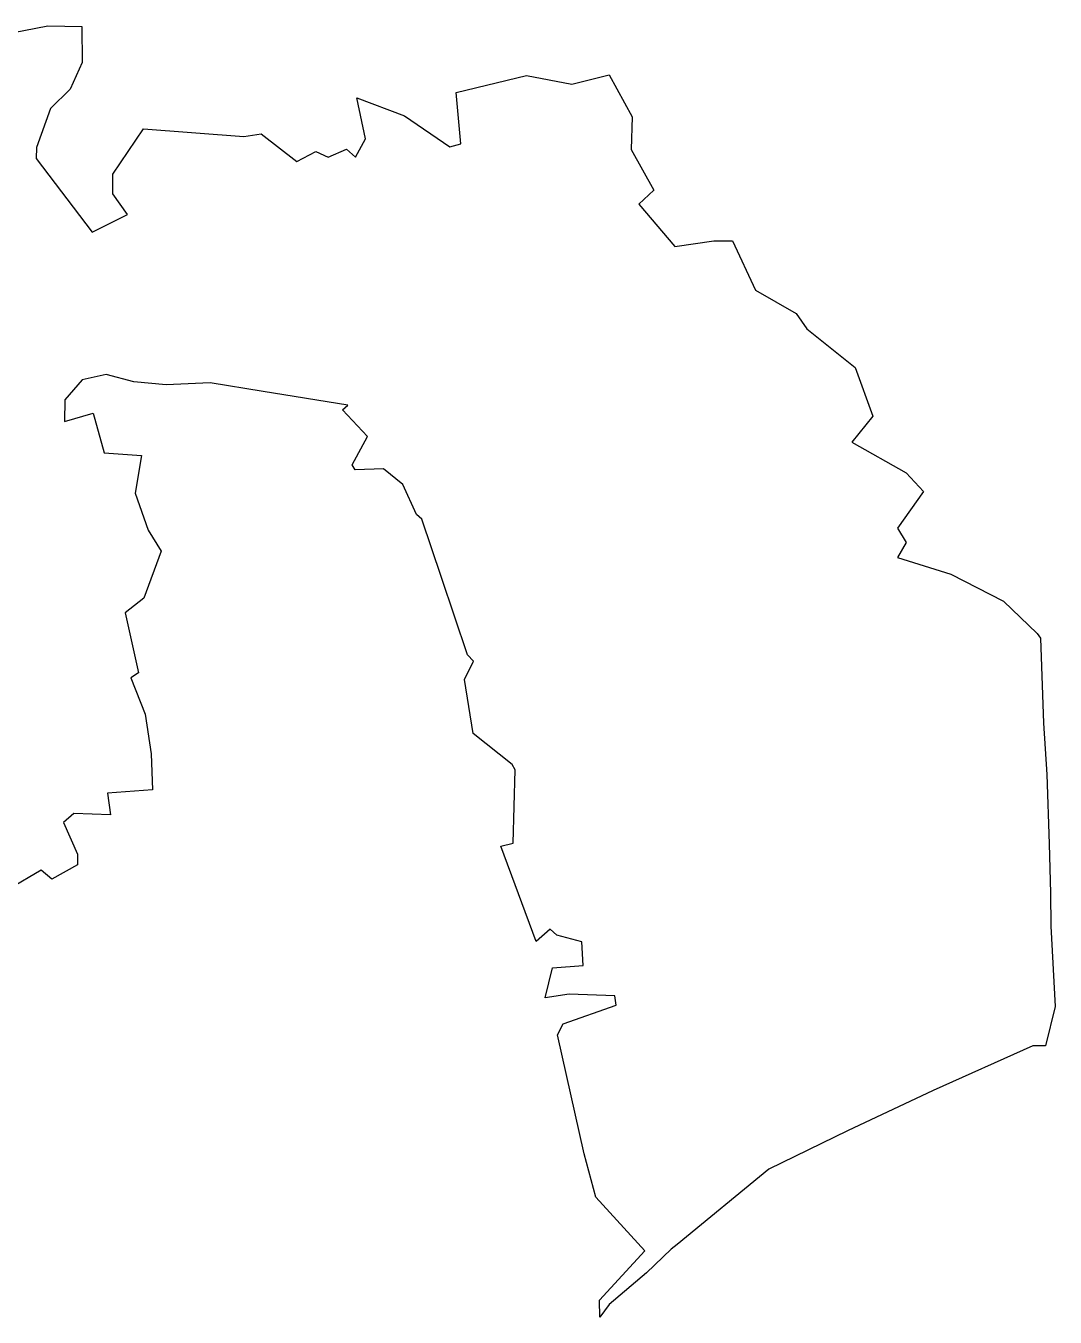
# Model space of a CAD drawing. Header units: metres. Extents: x 334693 to 340967, y 1773231 to 1777706.
# Drawn here: x 337890 to 340967, y 1773367 to 1777227 of the extents above; entities that cross this region are included whole.
import ezdxf

# ---------------------------------------------------------------- set-up
doc = ezdxf.new("R2010")
doc.units = ezdxf.units.M

msp = doc.modelspace()

# ---------------------------------------------------------------- linework, layer by layer
at = {"color": 3}
for p, q in [((337818, 1777201), (337956.1, 1777227.5)), ((337956.1, 1777227.5), (338057.8, 1777225.5)), ((338057.8, 1777225.5), (338058.7, 1777117.4)), ((338058.7, 1777117.4), (338022.5, 1777038.6)), ((339176.5, 1777027.9), (339387, 1777079.4)), ((339387, 1777079.4), (339522.7, 1777053.2)), ((339522.7, 1777053.2), (339633.8, 1777080.5)), ((339633.8, 1777080.5), (339702.8, 1776955.5)), ((338022.5, 1777038.6), (337964.3, 1776980.3)), ((338905.7, 1776889.5), (338880, 1777012.5)), ((338880, 1777012.5), (339022.1, 1776958.7)), ((339190.4, 1776875), (339176.5, 1777027.9)), ((337964.3, 1776980.3), (337921.7, 1776863.5)), ((339022.1, 1776958.7), (339158.1, 1776866)), ((339702.8, 1776955.5), (339699.3, 1776857.9)), ((338150.3, 1776783.9), (338242.3, 1776919.4)), ((338242.3, 1776919.4), (338542, 1776896.5)), ((338542, 1776896.5), (338594.1, 1776905)), ((338594.1, 1776905), (338700.4, 1776821.5)), ((337921.7, 1776863.5), (337921.5, 1776830.8)), ((338700.4, 1776821.5), (338757.4, 1776851.6)), ((338757.4, 1776851.6), (338793.9, 1776834.7)), ((338793.9, 1776834.7), (338848.5, 1776858.4)), ((338848.5, 1776858.4), (338875.3, 1776835)), ((338875.3, 1776835), (338905.7, 1776889.5)), ((339158.1, 1776866), (339190.4, 1776875)), ((339699.3, 1776857.9), (339767.6, 1776736.4)), ((337921.5, 1776830.8), (338088.2, 1776610.2)), ((338150.6, 1776724.9), (338150.3, 1776783.9)), ((339767.6, 1776736.4), (339722.9, 1776694.8)), ((338194.3, 1776663.6), (338150.6, 1776724.9)), ((338088.2, 1776610.2), (338194.3, 1776663.6)), ((339722.9, 1776694.8), (339829.9, 1776567.4)), ((339829.9, 1776567.4), (339946.4, 1776585)), ((339946.4, 1776585), (340002.5, 1776584.6)), ((340002.5, 1776584.6), (340071.6, 1776437.7)), ((340071.6, 1776437.7), (340192.9, 1776367.1)), ((340192.9, 1776367.1), (340225.2, 1776321.5)), ((340225.2, 1776321.5), (340369.1, 1776205.8)), ((340369.1, 1776205.8), (340422.6, 1776060.9)), ((338058.4, 1776168.9), (338007, 1776109.7)), ((338130.3, 1776185.3), (338058.4, 1776168.9)), ((338213.5, 1776163.1), (338130.3, 1776185.3)), ((338310.1, 1776154.5), (338213.5, 1776163.1)), ((338441, 1776159.7), (338310.1, 1776154.5)), ((338599.6, 1776134.1), (338441, 1776159.7)), ((338852.4, 1776093.2), (338599.6, 1776134.1)), ((338007, 1776109.7), (338005.9, 1776044.3)), ((338837, 1776079.6), (338852.4, 1776093.2)), ((338911.7, 1775999.5), (338837, 1776079.6)), ((338005.9, 1776044.3), (338091.9, 1776069.1)), ((338091.9, 1776069.1), (338124, 1775951.2)), ((340422.6, 1776060.9), (340359.8, 1775982.4)), ((338865.6, 1775914.6), (338911.7, 1775999.5)), ((340359.8, 1775982.4), (340521.6, 1775890.7)), ((338124, 1775951.2), (338235.6, 1775942.9)), ((338235.6, 1775942.9), (338217.2, 1775830.1)), ((338874.3, 1775900.1), (338865.6, 1775914.6)), ((338959.1, 1775902.9), (338874.3, 1775900.1)), ((339017.2, 1775855.8), (338959.1, 1775902.9)), ((340521.6, 1775890.7), (340573.2, 1775834.8)), ((339058.2, 1775766.6), (339017.2, 1775855.8)), ((338217.2, 1775830.1), (338255.6, 1775720.1)), ((340573.2, 1775834.8), (340495.9, 1775725.8)), ((339074.1, 1775752.7), (339058.2, 1775766.6)), ((339133, 1775577.8), (339074.1, 1775752.7)), ((338255.6, 1775720.1), (338294.6, 1775657.1)), ((340495.9, 1775725.8), (340521.5, 1775683.3)), ((338294.6, 1775657.1), (338242.9, 1775516.1)), ((340521.5, 1775683.3), (340495.6, 1775637.5)), ((340495.6, 1775637.5), (340655.7, 1775588.6)), ((339210.8, 1775347.2), (339133, 1775577.8)), ((340655.7, 1775588.6), (340812.5, 1775507.1)), ((338242.9, 1775516.1), (338187.7, 1775472.8)), ((340812.5, 1775507.1), (340913.8, 1775410.6)), ((338187.7, 1775472.8), (338226.8, 1775292.7)), ((340913.8, 1775410.6), (340923.7, 1775396.9)), ((340923.7, 1775396.9), (340932.2, 1775142.5)), ((339228.2, 1775328.4), (339210.8, 1775347.2)), ((339201.3, 1775273.7), (339228.2, 1775328.4)), ((338226.8, 1775292.7), (338203.9, 1775278.3)), ((338203.9, 1775278.3), (338247, 1775169.3)), ((339227.5, 1775111.4), (339201.3, 1775273.7)), ((338247, 1775169.3), (338264.8, 1775050.8)), ((340932.2, 1775142.5), (340942.5, 1774988.9)), ((339343.6, 1775019), (339227.5, 1775111.4)), ((338264.8, 1775050.8), (338268.7, 1774943.7)), ((339352.7, 1775003.6), (339343.6, 1775019)), ((339346.8, 1774784), (339352.7, 1775003.6)), ((340942.5, 1774988.9), (340948.8, 1774781.6)), ((338268.7, 1774943.7), (338134.3, 1774933.9)), ((338134.3, 1774933.9), (338143.4, 1774868.5)), ((338033.5, 1774872.7), (338002.4, 1774845.3)), ((338002.4, 1774845.3), (338044.6, 1774751.2)), ((338143.4, 1774868.5), (338033.5, 1774872.7)), ((339310.2, 1774775.2), (339346.8, 1774784)), ((339416.2, 1774489.5), (339310.2, 1774775.2)), ((340948.8, 1774781.6), (340953.3, 1774634.9)), ((338044.6, 1774751.2), (338044.5, 1774718.9)), ((337935.7, 1774702.9), (337841.4, 1774647.6)), ((337968.5, 1774676), (337935.7, 1774702.9)), ((338044.5, 1774718.9), (337968.5, 1774676)), ((340953.3, 1774634.9), (340953.9, 1774536)), ((340953.9, 1774536), (340967.2, 1774295.7)), ((339457.5, 1774527.2), (339416.2, 1774489.5)), ((339478, 1774509.3), (339457.5, 1774527.2)), ((339552.4, 1774489.1), (339478, 1774509.3)), ((339556, 1774418.6), (339552.4, 1774489.1)), ((339442.2, 1774321.9), (339464.2, 1774411)), ((339464.2, 1774411), (339556, 1774418.6)), ((339514.2, 1774332.8), (339442.2, 1774321.9)), ((339651, 1774327.2), (339514.2, 1774332.8)), ((339654.9, 1774299.6), (339651, 1774327.2)), ((339496.2, 1774243.6), (339654.9, 1774299.6)), ((340967.2, 1774295.7), (340938.1, 1774178.4)), ((339480, 1774210.6), (339496.2, 1774243.6)), ((339558.8, 1773855.1), (339480, 1774210.6)), ((340900.4, 1774178.4), (340602.5, 1774044.9)), ((340938.1, 1774178.4), (340900.4, 1774178.4)), ((340602.5, 1774044.9), (340345.9, 1773924)), ((340345.9, 1773924), (340111.1, 1773809.5)), ((339594.6, 1773725.1), (339558.8, 1773855.1)), ((340111.1, 1773809.5), (339837, 1773584.5)), ((339740.5, 1773565.1), (339594.6, 1773725.1)), ((339819.6, 1773570.3), (339745.5, 1773499.4)), ((339837, 1773584.5), (339819.6, 1773570.3)), ((339605, 1773417.7), (339740.5, 1773565.1)), ((339745.5, 1773499.4), (339633.8, 1773404.2)), ((339605.6, 1773366.8), (339605, 1773417.7)), ((339633.8, 1773404.2), (339605.6, 1773366.8))]:
    msp.add_line(p, q, dxfattribs=at)

doc.saveas('drawing.dxf')
